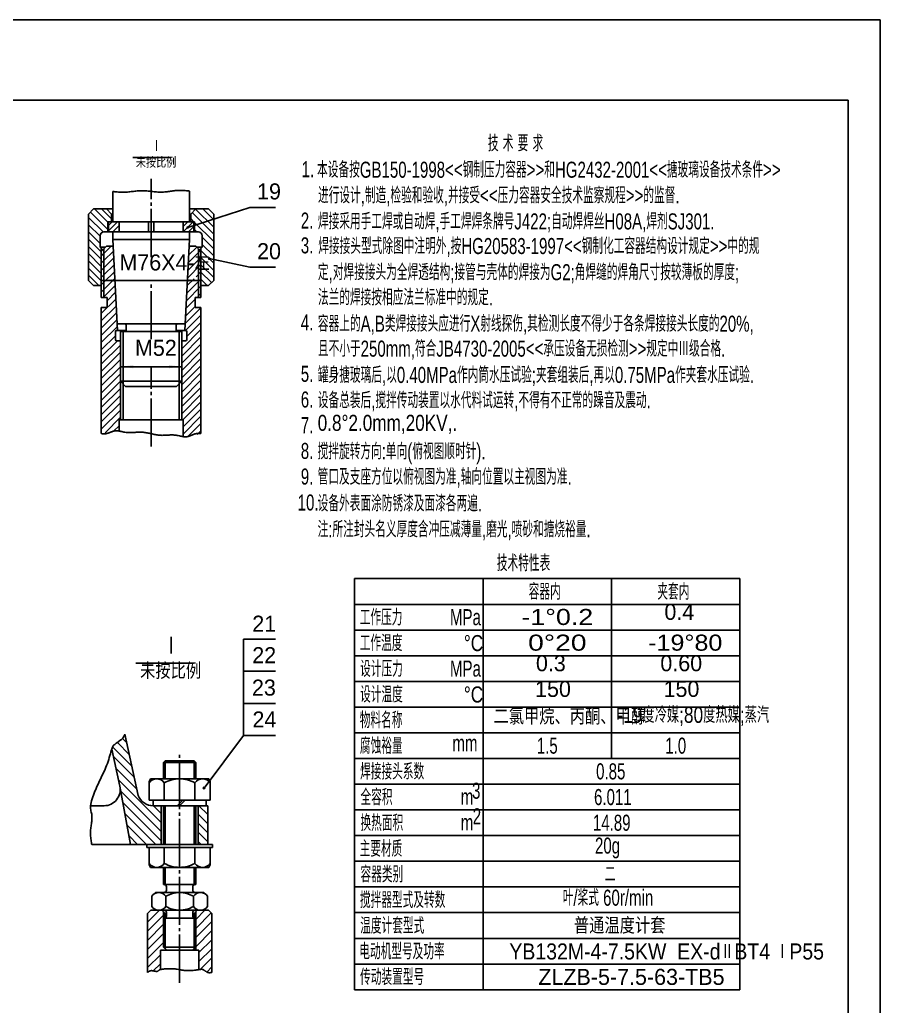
# Model space of a CAD drawing. Extents: x -33 to 561, y -220 to 621.
# Drawn here: x 293.3 to 561.2, y 313.7 to 620.8 of the extents above; entities that cross this region are included whole.
import ezdxf

# ---------------------------------------------------------------- set-up
doc = ezdxf.new("R2010")
doc.units = 0
doc.linetypes.add('DASHDOT', pattern=[18, 15, -1, 1, -1])
doc.layers.get('0').update_dxf_attribs({"linetype": 'CONTINUOUS'})
for name, color, linetype in [('1', 7, 'CONTINUOUS'), ('2', 94, 'DASHDOT'), ('70', 8, 'CONTINUOUS')]:
    doc.layers.add(name, color=color, linetype=linetype)
doc.styles.get("Standard").update_dxf_attribs({"font": 'isocp.shx', "width": 0.707, "bigfont": 'hztxt.shx'})
doc.styles.add('STYLE1', font='cadt_en.shx', dxfattribs={"width": 0.799282, "bigfont": 'cadt_hz.shx'})
doc.styles.add('STYLE36', font='cadt_en.shx', dxfattribs={"width": 1.248089, "bigfont": 'cadt_hz.shx'})
doc.styles.add('STYLE37', font='cadt_en.shx', dxfattribs={"width": 1.168867, "bigfont": 'cadt_hz.shx'})
doc.styles.add('STYLE38', font='cadt_en.shx', dxfattribs={"width": 1.315585, "bigfont": 'cadt_hz.shx'})
doc.dimstyles.get("Standard").update_dxf_attribs({"dimtxt": 3.5, "dimasz": 4, "dimexe": 2, "dimexo": 0, "dimgap": 1, "dimtad": 1, "dimtoh": 1, "dimdec": 4, "dimzin": 0, "dimtxsty": 'STANDARD', "dimcen": 0, "dimazin": 3, "dimtfac": 1, "dimtdec": 4, "dimtmove": 0, "dimatfit": 3, "dimtolj": 1, "dimtzin": 0})

# ---------------------------------------------------------------- blocks, each defined once
blk = doc.blocks.new('*U170')
for p, q in [((314.74, 559.25), (319.25, 554.74)), ((315.33, 560.92), (320.71, 555.54)), ((316.57, 561.93), (320.71, 557.79)), ((318.81, 561.93), (321.9, 558.84, 1)), ((314.74, 557), (318.32, 553.42)), ((314.74, 554.75), (318.32, 551.18)), ((314.74, 552.5), (318.72, 548.53)), ((314.74, 550.26), (318.72, 546.28)), ((314.74, 548.01), (318.72, 544.03)), ((314.74, 545.76), (318.72, 541.78)), ((314.74, 543.51), (318.72, 539.53)), ((314.74, 541.26), (317.93, 538.08))]:
    blk.add_line(p, q)
blk = doc.blocks.new('*U171')
for p, q in [((353.7, 554.02), (346.97, 560.76)), ((348.09, 561.88), (353.7, 556.27)), ((350.3, 561.93), (353.7, 558.52, 1)), ((347.52, 557.95), (346.55, 558.93)), ((353.7, 551.78), (347.74, 557.74)), ((347.74, 555.49), (348.46, 554.77)), ((350.12, 553.1), (353.7, 549.53)), ((350.12, 550.86), (353.7, 547.28)), ((349.73, 549), (353.7, 545.03)), ((349.73, 546.76), (353.7, 542.78)), ((349.73, 544.51), (353.7, 540.53)), ((349.73, 542.26), (353.01, 538.98)), ((349.73, 540.01), (351.66, 538.08))]:
    blk.add_line(p, q)
blk = doc.blocks.new('*U172')
for p, q in [((320.91, 556.79), (322.07, 557.95, 1)), ((320.91, 555.11), (323.75, 557.95)), ((322.26, 554.77), (324.28, 556.8)), ((323.95, 554.77), (324.28, 555.11))]:
    blk.add_line(p, q)
blk = doc.blocks.new('*U173')
for p, q in [((344.16, 556.44), (345.68, 557.95, 1)), ((344.18, 554.77), (347.36, 557.95)), ((345.87, 554.77), (347.54, 556.44))]:
    blk.add_line(p, q)
blk = doc.blocks.new('*U174')
for p, q in [((318.72, 547.3), (319.51, 548.09, 1)), ((318.72, 545.05), (319.51, 545.84)), ((318.72, 542.8), (319.51, 543.6)), ((318.72, 540.55), (319.51, 541.35)), ((318.72, 540.55), (318.72, 540.55)), ((318.72, 538.3), (319.51, 539.1)), ((318.72, 536.05), (319.51, 536.85)), ((319.29, 534.37), (319.51, 534.6))]:
    blk.add_line(p, q)
blk = doc.blocks.new('*U175')
for p, q in [((319.51, 548.09), (321.7, 550.27, 1)), ((319.51, 545.84), (322.48, 548.81)), ((319.51, 543.6), (322.58, 546.66)), ((319.51, 541.35), (322.69, 544.52)), ((319.51, 539.1), (322.8, 542.38)), ((319.51, 536.85), (322.9, 540.24)), ((319.51, 534.6), (323.01, 538.1)), ((320.51, 533.35), (323.12, 535.96)), ((318.72, 529.31), (323.23, 533.81)), ((318.72, 527.06), (323.33, 531.67)), ((318.72, 524.81), (323.44, 529.53)), ((318.72, 522.56), (323.55, 527.39)), ((318.72, 520.31), (323.65, 525.25)), ((318.72, 518.07), (323.09, 522.44)), ((318.72, 515.82), (323.76, 520.86)), ((318.72, 513.57), (324.68, 519.53)), ((318.72, 511.32), (324.68, 517.28)), ((318.72, 509.07), (324.68, 515.03)), ((318.72, 506.82), (324.68, 512.78)), ((318.72, 504.57), (324.68, 510.54)), ((318.72, 502.32), (324.68, 508.29)), ((318.72, 500.08), (324.68, 506.04)), ((318.72, 497.83), (324.68, 503.79)), ((318.72, 495.58), (324.68, 501.54)), ((318.72, 493.33), (324.68, 499.29)), ((319.89, 492.25), (324.68, 497.04)), ((322.56, 492.67), (324.28, 494.4))]:
    blk.add_line(p, q)
blk = doc.blocks.new('*U176')
for p, q in [((345.9, 547.5), (348.41, 550)), ((346.02, 549.87), (346.43, 550.27, 1)), ((345.67, 542.76), (349.73, 546.82)), ((345.79, 545.13), (349.53, 548.88)), ((345.55, 540.4), (349.73, 544.57)), ((348.21, 540.81), (349.73, 542.33)), ((345.19, 533.3), (349.73, 537.83)), ((345.31, 535.66), (349.73, 540.08)), ((345.43, 538.03), (347.6, 540.2)), ((348.52, 534.37), (349.73, 535.58)), ((344.96, 528.56), (347.94, 531.54)), ((345.08, 530.93), (347.94, 533.79)), ((344.84, 526.2), (349.73, 531.08)), ((344.93, 524.04), (349.73, 528.83)), ((345.35, 522.21), (349.73, 526.58)), ((343.76, 518.37), (349.73, 524.34)), ((343.76, 516.12), (349.73, 522.09)), ((343.76, 520.62), (344, 520.86)), ((343.76, 513.88), (349.73, 519.84)), ((343.76, 511.63), (349.73, 517.59)), ((343.76, 509.38), (349.73, 515.34)), ((343.76, 507.13), (349.73, 513.09)), ((343.76, 504.88), (349.73, 510.84)), ((343.76, 502.63), (349.73, 508.59)), ((343.76, 500.38), (349.73, 506.35)), ((343.76, 498.13), (349.73, 504.1)), ((344.09, 496.21), (349.73, 501.85)), ((344.16, 494.03), (349.73, 499.6)), ((344.16, 491.79), (349.73, 497.35)), ((345.78, 491.16), (349.73, 495.1)), ((348.55, 491.68), (349.73, 492.85))]:
    blk.add_line(p, q)
blk = doc.blocks.new('*U177')
for p, q in [((322.3, 567.34), (322.57, 567.31, 1)), ((322.57, 567.31), (322.89, 567.28)), ((322.89, 567.28), (323.25, 567.24)), ((323.25, 567.24), (323.64, 567.2)), ((323.64, 567.2), (324.05, 567.17)), ((324.05, 567.17), (324.48, 567.14)), ((324.48, 567.14), (324.91, 567.12)), ((324.91, 567.12), (325.33, 567.11)), ((325.33, 567.11), (325.74, 567.11)), ((325.74, 567.11), (326.14, 567.12)), ((326.14, 567.12), (326.52, 567.15)), ((326.52, 567.15), (326.9, 567.18)), ((326.9, 567.18), (327.27, 567.21)), ((327.27, 567.21), (327.63, 567.26)), ((327.63, 567.26), (328, 567.3)), ((328, 567.3), (328.36, 567.35)), ((328.36, 567.35), (328.74, 567.39)), ((328.74, 567.39), (329.11, 567.44)), ((329.11, 567.44), (329.49, 567.48)), ((329.49, 567.48), (329.87, 567.52)), ((329.87, 567.52), (330.25, 567.55)), ((330.25, 567.55), (330.63, 567.57)), ((330.63, 567.57), (331.01, 567.58)), ((331.01, 567.58), (331.4, 567.59)), ((331.4, 567.59), (331.78, 567.58)), ((331.78, 567.58), (332.16, 567.57)), ((332.16, 567.57), (332.55, 567.54)), ((332.55, 567.54), (332.93, 567.51)), ((332.93, 567.51), (333.31, 567.48)), ((333.31, 567.48), (333.68, 567.44)), ((333.68, 567.44), (334.06, 567.4)), ((334.06, 567.4), (334.43, 567.35)), ((334.43, 567.35), (334.8, 567.31)), ((334.8, 567.31), (335.17, 567.27)), ((335.17, 567.27), (335.54, 567.24)), ((335.54, 567.24), (335.9, 567.2)), ((335.9, 567.2), (336.27, 567.18)), ((336.27, 567.18), (336.63, 567.16)), ((336.63, 567.16), (337, 567.15)), ((337, 567.15), (337.36, 567.15)), ((337.36, 567.15), (337.73, 567.16)), ((337.73, 567.16), (338.1, 567.18)), ((338.1, 567.18), (338.47, 567.2)), ((338.47, 567.2), (338.84, 567.24)), ((338.84, 567.24), (339.2, 567.28)), ((339.2, 567.28), (339.57, 567.32)), ((339.57, 567.32), (339.93, 567.37)), ((339.93, 567.37), (340.29, 567.42)), ((340.29, 567.42), (340.64, 567.47)), ((340.64, 567.47), (341, 567.52)), ((341, 567.52), (341.35, 567.56)), ((341.35, 567.56), (341.71, 567.61)), ((341.71, 567.61), (342.07, 567.64)), ((342.07, 567.64), (342.44, 567.67)), ((342.44, 567.67), (342.82, 567.69)), ((342.82, 567.69), (343.22, 567.69)), ((343.22, 567.69), (343.62, 567.69)), ((343.62, 567.69), (344.04, 567.67)), ((344.04, 567.67), (344.45, 567.65)), ((344.45, 567.65), (344.85, 567.62)), ((344.85, 567.62), (345.23, 567.58)), ((345.23, 567.58), (345.58, 567.55)), ((345.58, 567.55), (345.89, 567.52)), ((345.89, 567.52), (346.15, 567.49))]:
    blk.add_line(p, q)
blk = doc.blocks.new('*U178')
for p, q in [((318.72, 491.97), (318.85, 491.96, 1)), ((318.85, 491.96), (319, 491.94)), ((319, 491.94), (319.17, 491.93)), ((319.17, 491.93), (319.36, 491.91)), ((319.36, 491.91), (319.55, 491.91)), ((319.55, 491.91), (319.75, 491.91)), ((319.75, 491.91), (319.95, 491.91)), ((319.95, 491.91), (320.14, 491.93)), ((320.14, 491.93), (320.33, 491.96)), ((320.33, 491.96), (320.51, 492)), ((320.51, 492), (320.68, 492.05)), ((320.68, 492.05), (320.85, 492.1)), ((320.85, 492.1), (321.01, 492.16)), ((321.01, 492.16), (321.17, 492.23)), ((321.17, 492.23), (321.34, 492.29)), ((321.34, 492.29), (321.5, 492.36)), ((321.5, 492.36), (321.67, 492.43)), ((321.67, 492.43), (321.84, 492.49)), ((321.84, 492.49), (322.02, 492.56)), ((322.02, 492.56), (322.19, 492.61)), ((322.19, 492.61), (322.36, 492.67)), ((322.36, 492.67), (322.53, 492.72)), ((322.53, 492.72), (322.7, 492.76)), ((322.7, 492.76), (322.86, 492.79)), ((322.86, 492.79), (323.02, 492.82)), ((323.02, 492.82), (323.17, 492.84)), ((323.17, 492.84), (323.33, 492.85)), ((323.33, 492.85), (323.49, 492.85)), ((323.49, 492.85), (323.66, 492.84)), ((323.66, 492.84), (323.85, 492.82)), ((323.85, 492.82), (324.05, 492.79)), ((324.05, 492.79), (324.28, 492.75)), ((324.28, 492.75), (324.54, 492.7)), ((324.54, 492.7), (324.82, 492.65)), ((324.82, 492.65), (325.12, 492.58)), ((325.12, 492.58), (325.43, 492.52)), ((325.43, 492.52), (325.76, 492.46)), ((325.76, 492.46), (326.09, 492.4)), ((326.09, 492.4), (326.42, 492.35)), ((326.42, 492.35), (326.75, 492.31)), ((326.75, 492.31), (327.07, 492.28)), ((327.07, 492.28), (327.39, 492.27)), ((327.39, 492.27), (327.71, 492.27)), ((327.71, 492.27), (328.02, 492.27)), ((328.02, 492.27), (328.33, 492.28)), ((328.33, 492.28), (328.64, 492.3)), ((328.64, 492.3), (328.95, 492.32)), ((328.95, 492.32), (329.25, 492.34)), ((329.25, 492.34), (329.56, 492.36)), ((329.56, 492.36), (329.88, 492.38)), ((329.88, 492.38), (330.19, 492.39)), ((330.19, 492.39), (330.5, 492.4)), ((330.5, 492.4), (330.82, 492.41)), ((330.82, 492.41), (331.13, 492.4)), ((331.13, 492.4), (331.45, 492.39)), ((331.45, 492.39), (331.76, 492.37)), ((331.76, 492.37), (332.07, 492.34)), ((332.07, 492.34), (332.38, 492.3)), ((332.38, 492.3), (332.69, 492.25)), ((332.69, 492.25), (333, 492.2)), ((333, 492.2), (333.3, 492.13)), ((333.3, 492.13), (333.61, 492.07)), ((333.61, 492.07), (333.92, 492)), ((333.92, 492), (334.22, 491.93)), ((334.22, 491.93), (334.53, 491.86)), ((334.53, 491.86), (334.84, 491.79)), ((334.84, 491.79), (335.14, 491.72)), ((335.14, 491.72), (335.45, 491.66)), ((335.45, 491.66), (335.76, 491.6)), ((335.76, 491.6), (336.07, 491.54)), ((336.07, 491.54), (336.37, 491.5)), ((336.37, 491.5), (336.69, 491.47)), ((339.19, 491.48), (339.5, 491.5)), ((339.5, 491.5), (339.81, 491.52)), ((339.81, 491.52), (340.12, 491.53)), ((340.12, 491.53), (340.43, 491.54)), ((340.43, 491.54), (340.74, 491.54)), ((340.74, 491.54), (341.05, 491.54)), ((341.05, 491.54), (341.37, 491.52)), ((341.37, 491.52), (341.7, 491.49)), ((341.7, 491.49), (342.03, 491.45)), ((346.78, 491.43), (346.94, 491.5)), ((346.94, 491.5), (347.11, 491.57)), ((347.11, 491.57), (347.27, 491.64)), ((347.27, 491.64), (347.43, 491.71)), ((347.43, 491.71), (347.6, 491.78)), ((347.6, 491.78), (347.76, 491.84)), ((347.76, 491.84), (347.93, 491.89)), ((347.93, 491.89), (348.11, 491.94)), ((348.11, 491.94), (348.3, 491.97)), ((348.3, 491.97), (348.49, 491.99)), ((348.49, 491.99), (348.69, 492.01)), ((348.69, 492.01), (348.89, 492.01)), ((348.89, 492.01), (349.09, 492.01)), ((349.09, 492.01), (349.27, 492)), ((349.27, 492), (349.44, 491.99)), ((349.44, 491.99), (349.6, 491.98)), ((349.6, 491.98), (349.73, 491.97)), ((336.69, 491.47), (337, 491.44)), ((337, 491.44), (337.31, 491.43)), ((337.31, 491.43), (337.63, 491.42)), ((337.63, 491.42), (337.94, 491.43)), ((337.94, 491.43), (338.25, 491.43)), ((338.25, 491.43), (338.57, 491.45)), ((338.57, 491.45), (338.88, 491.46)), ((338.88, 491.46), (339.19, 491.48)), ((342.03, 491.45), (342.36, 491.4)), ((342.36, 491.4), (342.69, 491.33)), ((342.69, 491.33), (343.01, 491.27)), ((343.01, 491.27), (343.33, 491.2)), ((343.33, 491.2), (343.62, 491.14)), ((343.62, 491.14), (343.9, 491.08)), ((343.9, 491.08), (344.16, 491.03)), ((344.16, 491.03), (344.39, 490.99)), ((344.39, 490.99), (344.6, 490.97)), ((344.6, 490.97), (344.79, 490.95)), ((344.79, 490.95), (344.96, 490.95)), ((344.96, 490.95), (345.12, 490.96)), ((345.12, 490.96), (345.28, 490.97)), ((345.28, 490.97), (345.44, 491)), ((345.44, 491), (345.59, 491.03)), ((345.59, 491.03), (345.75, 491.07)), ((345.75, 491.07), (345.92, 491.12)), ((345.92, 491.12), (346.09, 491.17)), ((346.09, 491.17), (346.26, 491.23)), ((346.26, 491.23), (346.43, 491.29)), ((346.43, 491.29), (346.6, 491.36)), ((346.6, 491.36), (346.78, 491.43))]:
    blk.add_line(p, q)
blk = doc.blocks.new('*D179')
for p, q in [((324.68, 513.39), (324.68, 515.8)), ((343.76, 513.39), (343.76, 515.8)), ((324.68, 512.8), (343.76, 512.8))]:
    blk.add_line(p, q)
for points in [[(324.68, 512.8), (328.68, 513.3), (328.68, 512.3)], [(343.76, 512.8), (339.76, 512.3), (339.76, 513.3)]]:
    blk.add_solid(points)
at = {"style": 'STYLE1'}
blk.add_text('M52', height=5, dxfattribs=at).set_placement((329.2, 516.18))
blk = doc.blocks.new('*D180')
for p, q in [((318.72, 539.59), (318.72, 542.17)), ((349.73, 539.59), (349.73, 542.17)), ((318.72, 539.67), (349.73, 539.67))]:
    blk.add_line(p, q)
for points in [[(318.72, 539.67), (322.72, 540.17), (322.72, 539.17)], [(349.73, 539.67), (345.73, 539.17), (345.73, 540.17)]]:
    blk.add_solid(points)
at = {"style": 'STYLE1'}
blk.add_text('M76X4-左', height=5, dxfattribs=at).set_placement((324.35, 542.76))
blk = doc.blocks.new('*U184')
at = {"style": 'STYLE1'}
for s, p in [('0.4', (494.03, 433.97)), ('0.3', (454.03, 417.97)), ('0.60', (492.76, 417.97)), ('150', (453.76, 409.97)), ('150', (493.76, 409.97)), ('二氯甲烷、丙酮、甲醇', (440.82, 401.35))]:
    blk.add_text(s, height=5, dxfattribs=at).set_placement(p)
at = {"style": 'STYLE1', "width": 0.803261}
blk.add_text('-19度冷媒;80度热媒;蒸汽', height=5, dxfattribs=at).set_placement((479.41, 401.9))
at = {"char_height": 5, "attachment_point": 7}
for s, insert, style in [('-1%%d0.2', (449.5, 432.3), 'STYLE36'), ('0%%d20', (451.59, 424.3), 'STYLE38'), ('-19%%d80', (488.96, 424.3), 'STYLE37')]:
    blk.add_mtext(s, dxfattribs=dict(at, insert=insert, style=style))
blk = doc.blocks.new('*U188')
at = {"layer": '1'}
for p, q in [((337.35, 370.84), (326.99, 381.21)), ((337.35, 368.02), (324.76, 380.6)), ((337.35, 365.19), (325.41, 377.13)), ((337.35, 373.67), (334.95, 376.07)), ((351.85, 373.32), (349.09, 376.07)), ((335.64, 364.07), (326.06, 373.65)), ((351.85, 370.49), (348.85, 373.49)), ((332.81, 364.07), (326.71, 370.17)), ((351.85, 367.66), (348.85, 370.66)), ((329.98, 364.07), (327.36, 366.69, 1)), ((351.85, 364.83), (348.85, 367.83)), ((349.78, 364.07), (348.85, 365))]:
    blk.add_line(p, q, dxfattribs=at)
blk = doc.blocks.new('*U189')
at = {"layer": '1'}
for p, q in [((336.82, 343.55), (333.1, 339.83)), ((338.6, 342.5), (333.1, 337)), ((333.1, 334.17), (338.1, 339.17)), ((333.1, 331.34), (338.1, 336.34)), ((333.1, 328.52), (338.1, 333.52)), ((333.1, 325.69), (337.1, 329.69)), ((338.48, 331.07), (338.79, 331.38)), ((334.91, 324.67), (337.1, 326.86, 1))]:
    blk.add_line(p, q, dxfattribs=at)
blk = doc.blocks.new('*U190')
at = {"layer": '1'}
for p, q in [((350.98, 343.57), (348.1, 340.69)), ((352.96, 342.71), (348.1, 337.86)), ((353.1, 340.03), (348.1, 335.03)), ((353.1, 337.2), (348.1, 332.2)), ((349.1, 330.37), (353.1, 334.37)), ((349.1, 327.55), (353.1, 331.55)), ((349.5, 325.12), (353.1, 328.72)), ((353.1, 325.89), (351.53, 324.32, 1))]:
    blk.add_line(p, q, dxfattribs=at)
blk = doc.blocks.new('*U191')
at = {"layer": '1'}
for p, q in [((326.65, 395.69), (325.3, 397.04)), ((328.22, 388.46), (322.43, 394.25)), ((327.43, 392.07), (323.76, 395.75)), ((329, 384.85), (322.47, 391.38)), ((329.79, 381.24), (323.25, 387.77)), ((326.99, 381.21), (324.04, 384.16, 1))]:
    blk.add_line(p, q, dxfattribs=at)
blk = doc.blocks.new('*U192')
for p, q in [((333.18, 324.25), (333.1, 324.2)), ((333.28, 324.32), (333.18, 324.25)), ((333.39, 324.39), (333.28, 324.32)), ((333.51, 324.47), (333.39, 324.39)), ((333.63, 324.54), (333.51, 324.47)), ((333.77, 324.6), (333.63, 324.54)), ((333.9, 324.66), (333.77, 324.6)), ((334.04, 324.7), (333.9, 324.66)), ((334.17, 324.73), (334.04, 324.7)), ((334.3, 324.74), (334.17, 324.73)), ((334.43, 324.74), (334.3, 324.74)), ((334.56, 324.73), (334.43, 324.74)), ((334.69, 324.71), (334.56, 324.73)), ((334.82, 324.68), (334.69, 324.71)), ((334.96, 324.66), (334.82, 324.68)), ((335.1, 324.62), (334.96, 324.66)), ((335.25, 324.59), (335.1, 324.62)), ((335.39, 324.56), (335.25, 324.59)), ((335.54, 324.54), (335.39, 324.56)), ((335.68, 324.52), (335.54, 324.54)), ((335.82, 324.51), (335.68, 324.52)), ((335.95, 324.51), (335.82, 324.51)), ((336.06, 324.52), (335.95, 324.51)), ((336.16, 324.54), (336.06, 324.52)), ((336.25, 324.58), (336.16, 324.54)), ((336.32, 324.63), (336.25, 324.58)), ((336.39, 324.69), (336.32, 324.63)), ((336.48, 324.76), (336.39, 324.69)), ((336.58, 324.83), (336.48, 324.76)), ((336.71, 324.91), (336.58, 324.83)), ((336.88, 324.98), (336.71, 324.91)), ((337.1, 325.05), (336.88, 324.98)), ((337.37, 325.12), (337.1, 325.05)), ((337.69, 325.18), (337.37, 325.12)), ((338.04, 325.23), (337.69, 325.18)), ((338.43, 325.27), (338.04, 325.23)), ((338.84, 325.31), (338.43, 325.27)), ((339.26, 325.33), (338.84, 325.31)), ((339.68, 325.35), (339.26, 325.33)), ((340.1, 325.35), (339.68, 325.35)), ((340.51, 325.34), (340.1, 325.35)), ((340.9, 325.32), (340.51, 325.34)), ((341.28, 325.29), (340.9, 325.32)), ((341.66, 325.26), (341.28, 325.29)), ((342.02, 325.21), (341.66, 325.26)), ((342.38, 325.16), (342.02, 325.21)), ((342.74, 325.11), (342.38, 325.16)), ((343.1, 325.05), (342.74, 325.11)), ((343.46, 325), (343.1, 325.05)), ((343.82, 324.94), (343.46, 325)), ((344.18, 324.89), (343.82, 324.94)), ((344.55, 324.84), (344.18, 324.89)), ((344.92, 324.8), (344.55, 324.84)), ((345.3, 324.77), (344.92, 324.8)), ((345.7, 324.76), (345.3, 324.77)), ((346.1, 324.75), (345.7, 324.76)), ((346.51, 324.76), (346.1, 324.75)), ((346.93, 324.79), (346.51, 324.76)), ((347.35, 324.82), (346.93, 324.79)), ((347.75, 324.86), (347.35, 324.82)), ((348.14, 324.91), (347.75, 324.86)), ((348.5, 324.96), (348.14, 324.91)), ((348.82, 325.01), (348.5, 324.96)), ((349.1, 325.05), (348.82, 325.01)), ((349.33, 325.09), (349.1, 325.05)), ((349.52, 325.12), (349.33, 325.09)), ((349.67, 325.15), (349.52, 325.12)), ((349.79, 325.16), (349.67, 325.15)), ((349.9, 325.17), (349.79, 325.16)), ((349.99, 325.17), (349.9, 325.17)), ((350.07, 325.16), (349.99, 325.17)), ((350.16, 325.13), (350.07, 325.16)), ((350.26, 325.1), (350.16, 325.13)), ((350.37, 325.05), (350.26, 325.1)), ((350.49, 324.99), (350.37, 325.05)), ((350.61, 324.93), (350.49, 324.99)), ((350.73, 324.86), (350.61, 324.93)), ((350.86, 324.78), (350.73, 324.86)), ((350.98, 324.7), (350.86, 324.78)), ((351.1, 324.62), (350.98, 324.7)), ((351.22, 324.54), (351.1, 324.62)), ((351.33, 324.46), (351.22, 324.54)), ((351.44, 324.38), (351.33, 324.46)), ((351.55, 324.31), (351.44, 324.38)), ((351.66, 324.25), (351.55, 324.31)), ((351.78, 324.19), (351.66, 324.25)), ((351.91, 324.15), (351.78, 324.19)), ((352.04, 324.12), (351.91, 324.15)), ((352.18, 324.1), (352.04, 324.12)), ((352.32, 324.09), (352.18, 324.1)), ((352.47, 324.1), (352.32, 324.09)), ((352.62, 324.11), (352.47, 324.1)), ((352.76, 324.13), (352.62, 324.11)), ((352.89, 324.15), (352.76, 324.13)), ((353, 324.18), (352.89, 324.15)), ((353.1, 324.2), (353, 324.18, 1))]:
    blk.add_line(p, q)
blk = doc.blocks.new('*U193')
for p, q in [((324.52, 396.37), (324.35, 396.26)), ((324.68, 396.48), (324.52, 396.37)), ((324.83, 396.59), (324.68, 396.48)), ((324.98, 396.71), (324.83, 396.59)), ((325.13, 396.85), (324.98, 396.71)), ((325.27, 397), (325.13, 396.85)), ((325.4, 397.16), (325.27, 397)), ((325.53, 397.34), (325.4, 397.16)), ((325.64, 397.53), (325.53, 397.34)), ((325.75, 397.71), (325.64, 397.53)), ((325.85, 397.9), (325.75, 397.71)), ((325.94, 398.07), (325.85, 397.9)), ((326.01, 398.22), (325.94, 398.07)), ((326.07, 398.35), (326.01, 398.22, 1)), ((321.83, 393.31), (321.69, 392.83)), ((321.96, 393.73), (321.83, 393.31)), ((322.07, 394.06), (321.96, 393.73)), ((322.17, 394.33), (322.07, 394.06)), ((322.27, 394.53), (322.17, 394.33)), ((322.36, 394.69), (322.27, 394.53)), ((322.45, 394.81), (322.36, 394.69)), ((322.55, 394.91), (322.45, 394.81)), ((322.65, 394.99), (322.55, 394.91)), ((322.76, 395.08), (322.65, 394.99)), ((322.89, 395.18), (322.76, 395.08)), ((323.03, 395.29), (322.89, 395.18)), ((323.18, 395.41), (323.03, 395.29)), ((323.34, 395.54), (323.18, 395.41)), ((323.5, 395.67), (323.34, 395.54)), ((323.67, 395.79), (323.5, 395.67)), ((323.84, 395.92), (323.67, 395.79)), ((324.02, 396.04), (323.84, 395.92)), ((324.19, 396.15), (324.02, 396.04)), ((324.35, 396.26), (324.19, 396.15)), ((321.01, 390.46), (320.81, 389.83)), ((321.2, 391.09), (321.01, 390.46)), ((321.38, 391.7), (321.2, 391.09)), ((321.54, 392.29), (321.38, 391.7)), ((321.69, 392.83), (321.54, 392.29)), ((319.91, 387.5), (319.67, 386.96)), ((320.15, 388.05), (319.91, 387.5)), ((320.38, 388.62), (320.15, 388.05)), ((320.6, 389.21), (320.38, 388.62)), ((320.81, 389.83), (320.6, 389.21)), ((318.43, 384.39), (318.18, 383.88)), ((318.67, 384.91), (318.43, 384.39)), ((318.92, 385.42), (318.67, 384.91)), ((319.17, 385.93), (318.92, 385.42)), ((319.42, 386.44), (319.17, 385.93)), ((319.67, 386.96), (319.42, 386.44)), ((316.99, 381.18), (316.75, 380.6)), ((317.22, 381.74), (316.99, 381.18)), ((317.46, 382.29), (317.22, 381.74)), ((317.7, 382.82), (317.46, 382.29)), ((317.94, 383.35), (317.7, 382.82)), ((318.18, 383.88), (317.94, 383.35)), ((315.88, 378.23), (315.7, 377.66)), ((316.07, 378.82), (315.88, 378.23)), ((316.29, 379.42), (316.07, 378.82)), ((316.52, 380.01), (316.29, 379.42)), ((316.75, 380.6), (316.52, 380.01)), ((315.39, 376.09), (315.37, 375.63)), ((315.37, 375.63), (315.39, 375.22)), ((315.45, 376.58), (315.39, 376.09)), ((315.39, 375.22), (315.43, 374.83)), ((315.43, 374.83), (315.5, 374.47)), ((315.56, 377.1), (315.45, 376.58)), ((315.7, 377.66), (315.56, 377.1)), ((315.5, 374.47), (315.57, 374.12)), ((315.57, 374.12), (315.65, 373.78)), ((315.65, 373.78), (315.72, 373.44)), ((315.72, 373.44), (315.77, 373.09)), ((315.79, 371.99), (315.76, 371.61)), ((315.77, 373.09), (315.8, 372.73)), ((315.81, 372.36), (315.79, 371.99)), ((315.8, 372.73), (315.81, 372.36)), ((315.41, 368.97), (315.38, 368.61)), ((315.46, 369.34), (315.41, 368.97)), ((315.51, 369.71), (315.46, 369.34)), ((315.56, 370.08), (315.51, 369.71)), ((315.62, 370.46), (315.56, 370.08)), ((315.67, 370.84), (315.62, 370.46)), ((315.72, 371.22), (315.67, 370.84)), ((315.76, 371.61), (315.72, 371.22)), ((315.34, 367.86), (315.33, 367.47)), ((315.33, 367.47), (315.35, 367.07)), ((315.35, 368.24), (315.34, 367.86)), ((315.38, 368.61), (315.35, 368.24)), ((315.35, 367.07), (315.37, 366.65)), ((315.37, 366.65), (315.41, 366.23)), ((315.41, 366.23), (315.46, 365.8)), ((315.46, 365.8), (315.52, 365.4)), ((315.52, 365.4), (315.57, 365.01)), ((315.57, 365.01), (315.63, 364.65)), ((315.63, 364.65), (315.68, 364.34)), ((315.68, 364.34), (315.73, 364.07))]:
    blk.add_line(p, q)

msp = doc.modelspace()

# ---------------------------------------------------------------- linework, layer by layer
for p, q in [((-32.77011, 620.83141), (561.22989, 620.83141)), ((561.22989, 620.83141), (561.22989, -220.16859)), ((551.22989, 595.83141), (551.22989, -210.16859)), ((364.97619, 562.36468), (345.63637, 556.12655)), ((372.92654, 562.36468), (364.97619, 562.36468)), ((320.90609, 554.77222), (320.90609, 557.95236)), ((322.2974, 552.38712), (322.2974, 554.77222)), ((346.14845, 552.38712), (346.14845, 554.77222)), ((347.3264, 554.77222), (347.53976, 554.98557)), ((350.12362, 550.00201), (350.12362, 553.57967, 6.28319)), ((318.32223, 550.00201), (319.17961, 549.14462)), ((322.2974, 552.38712), (346.14845, 552.38712)), ((346.04292, 550.27483), (348.13603, 550.27483)), ((349.7261, 548.68476), (348.13603, 550.27483)), ((350.12362, 550.00201), (348.40885, 550.00201)), ((350.12362, 550.00201), (349.26624, 549.14462, 6.28319)), ((319.51478, 549.47979), (319.51478, 534.37413)), ((348.93107, 549.47979), (348.93107, 534.37413)), ((364.97619, 543.73804), (352.32221, 546.44361)), ((372.92654, 543.73804), (364.97619, 543.73804)), ((347.93728, 534.37413), (349.7261, 534.37413)), ((348.85312, 534.37413), (348.93107, 534.45208)), ((325.47754, 496.21245), (325.47754, 523.76586)), ((342.96831, 496.21245), (342.96831, 523.76586)), ((517.55124, 446.80119), (397.55124, 446.80119, 1)), ((397.55124, 446.80119), (397.55124, 318.80119, 1)), ((437.55124, 446.80119), (437.55124, 318.80119)), ((477.55124, 446.80119), (477.55124, 390.80119)), ((517.55124, 446.80119), (517.55124, 318.80119)), ((517.55124, 438.80119), (397.55124, 438.80119)), ((517.55124, 430.80119), (397.55124, 430.80119)), ((362.94003, 397.97546), (362.94003, 427.97546)), ((397.55124, 422.80119), (517.55124, 422.80119, 1)), ((397.55124, 414.80119), (517.55124, 414.80119, 1)), ((397.55124, 406.80119), (517.55124, 406.80119)), ((350.72746, 381.59975), (362.94003, 397.97546)), ((517.55124, 398.80119), (397.55124, 398.80119, 1)), ((397.55124, 398.80119), (517.55124, 398.80119)), ((517.55124, 390.80119), (397.55124, 390.80119, 1)), ((338.59969, 390.07175), (338.59969, 384.48742)), ((347.59969, 390.07175), (347.59969, 384.48742)), ((517.55124, 382.80119), (397.55124, 382.80119)), ((338.59969, 376.07075), (338.59969, 364.07075)), ((347.59969, 376.07075), (347.59969, 364.07075, 6.28319)), ((397.55124, 374.80119), (517.55124, 374.80119, 1)), ((397.55124, 366.80119), (517.55124, 366.80119, 1)), ((338.59969, 356.90408), (338.59969, 351.57075)), ((347.59969, 356.90408), (347.59969, 351.57075)), ((517.55124, 358.80119), (397.55124, 358.80119)), ((517.55124, 350.80119), (397.55124, 350.80119)), ((338.09969, 341.0859), (338.09969, 343.07075)), ((338.59969, 341.07075), (338.59969, 331.57075)), ((347.59969, 341.07075), (347.59969, 331.57075)), ((348.09969, 341.0859), (348.09969, 343.07075)), ((517.55124, 342.80119), (397.55124, 342.80119)), ((348.09969, 332.07075), (348.09969, 331.07075)), ((517.55124, 334.80119), (397.55124, 334.80119)), ((397.55124, 326.80119), (517.55124, 326.80119, 1)), ((517.55124, 318.80119), (397.55124, 318.80119, 1))]:
    msp.add_line(p, q)
for centre, radius in [((345.63637, 556.12655), 0.19876), ((352.32221, 546.44361), 0.19876), ((350.70001, 381.62149), 0.25)]:
    msp.add_circle(centre, radius)
msp.add_arc((348.93107, 553.57967), 1.19255, 0, 90)
at = {"layer": '1'}
for p, q in [((-22.77011, 595.83141), (551.22989, 595.83141)), ((372.94003, 427.97546), (362.94003, 427.97546)), ((329.43656, 420.44106), (347.41114, 420.44106, 1)), ((372.94003, 417.97546), (362.94003, 417.97546)), ((372.94003, 407.97546), (362.94003, 407.97546)), ((330.20371, 379.31617), (326.07223, 398.35025)), ((372.94003, 397.97546), (362.94003, 397.97546)), ((324.47309, 382.1458), (321.95903, 393.72825, 6.28319)), ((338.59969, 390.07175), (338.09969, 389.57175, 6.28319)), ((338.09969, 389.57175), (348.09969, 389.57175)), ((338.09969, 389.57175), (338.09969, 384.48742)), ((347.59969, 390.07175), (338.59969, 390.07175)), ((347.59969, 390.07175), (348.09969, 389.57175)), ((348.09969, 389.57175), (348.09969, 384.48742)), ((334.01063, 384.48742), (333.57313, 383.54992)), ((334.01063, 384.48742), (343.09969, 384.48742, 6.28319)), ((352.18875, 384.48742), (343.09969, 384.48742)), ((352.18875, 384.48742), (352.62625, 383.54992, 6.28319)), ((324.47309, 382.1458), (327.84937, 364.07075)), ((333.57313, 377.82075), (333.57313, 383.54992)), ((338.33641, 377.82075), (338.33641, 383.23742)), ((347.86297, 377.82075), (347.86297, 383.23742)), ((352.62625, 377.82075), (352.62625, 383.54992)), ((319.58687, 376.08522), (315.38816, 376.08522)), ((333.57313, 377.82075), (343.09969, 377.82075)), ((334.82313, 377.82075), (334.82313, 376.07075)), ((334.82313, 376.07114), (334.82313, 376.07075)), ((351.84969, 376.07075), (334.88575, 376.07075, 6.28319)), ((337.34969, 364.07075), (337.34969, 376.07075)), ((338.09969, 376.07075), (338.09969, 364.07075)), ((344.04634, 377.82075), (342.29634, 376.07075)), ((343.09969, 376.07075), (344.84969, 377.82075, 1)), ((352.62625, 377.82075), (343.09969, 377.82075)), ((348.09969, 376.07075), (348.09969, 364.07075)), ((348.84969, 364.07075), (348.84969, 376.07075)), ((351.37625, 377.82075), (351.37625, 376.07075)), ((351.84969, 364.07075), (351.84969, 376.07075)), ((348.09969, 364.07075), (315.73058, 364.07075)), ((332.91291, 364.07075), (332.91291, 363.07075)), ((332.91291, 363.07075), (343.09969, 363.07075)), ((333.57313, 357.84158), (333.57313, 363.07075)), ((338.33641, 358.15408), (338.33641, 363.07075, 6.28319)), ((353.28646, 363.07075), (343.09969, 363.07075)), ((347.86297, 358.15408), (347.86297, 363.07075)), ((348.09969, 364.07075), (353.28646, 364.07075, 6.28319)), ((352.62625, 357.84158), (352.62625, 363.07075)), ((353.28646, 364.07075), (353.28646, 363.07075)), ((334.01063, 356.90408), (333.57313, 357.84158)), ((343.09969, 356.90408), (334.01063, 356.90408)), ((338.09969, 356.90408), (338.09969, 351.57075)), ((343.09969, 356.90408), (352.18875, 356.90408)), ((348.09969, 356.90408), (348.09969, 351.57075)), ((352.18875, 356.90408), (352.62625, 357.84158)), ((338.09969, 351.57075), (343.09969, 351.57075)), ((338.99969, 349.82075), (338.99969, 350.82075, 6.28319)), ((348.09969, 351.57075), (343.09969, 351.57075)), ((347.19969, 349.82075), (347.19969, 350.82075, 6.28319)), ((335.60857, 349.07075), (334.44969, 347.91187, 6.28319)), ((334.44969, 347.91187), (334.44969, 344.72963)), ((343.09969, 349.07075), (335.60857, 349.07075)), ((338.81774, 347.88398), (338.81774, 344.72963, 6.28319)), ((343.09969, 349.07075), (350.59081, 349.07075)), ((347.38164, 347.88398), (347.38164, 344.72963, 6.28319)), ((350.59081, 349.07075), (351.74969, 347.91187)), ((351.74969, 347.91187), (351.74969, 344.72963)), ((335.60857, 343.57075), (334.44969, 344.72963, 6.28319)), ((350.59081, 343.57075), (351.74969, 344.72963, 6.28319)), ((333.09969, 342.57075), (334.09969, 343.57075)), ((333.09969, 324.19567), (333.09969, 342.57075)), ((334.09969, 343.57075), (343.09969, 343.57075, 6.28319)), ((337.59969, 343.57075), (338.59969, 342.57075)), ((338.09969, 341.07075), (343.09969, 341.07075, 6.28319)), ((338.09969, 341.07075), (338.09969, 332.07075)), ((338.59969, 342.57075), (338.59969, 341.15743)), ((338.59969, 342.57075), (338.99969, 342.57075)), ((338.99969, 341.82075), (338.99969, 342.82075)), ((352.09969, 343.57075), (343.09969, 343.57075)), ((348.09969, 341.07075), (343.09969, 341.07075, 6.28319)), ((347.19969, 341.82075), (347.19969, 342.82075)), ((347.59969, 342.57075), (347.19969, 342.57075)), ((348.59969, 343.57075), (347.59969, 342.57075, 6.28319)), ((347.59969, 342.57075), (347.59969, 341.15743)), ((348.09969, 341.07075), (348.09969, 332.07075)), ((353.09969, 342.57075), (352.09969, 343.57075)), ((353.09969, 324.19567), (353.09969, 342.57075)), ((338.09969, 332.07075), (343.09969, 332.07075)), ((339.09969, 331.07075), (338.09969, 332.07075)), ((348.09969, 332.07075), (343.09969, 332.07075)), ((347.09969, 331.07075), (348.09969, 332.07075)), ((337.09969, 331.07075), (343.09969, 331.07075)), ((337.09969, 331.07075), (337.09969, 325.05191)), ((349.09969, 331.07075), (343.09969, 331.07075)), ((347.59969, 331.57075), (347.59969, 331.07075)), ((349.09969, 331.07075), (349.09969, 325.05191))]:
    msp.add_line(p, q, dxfattribs=at)
for centre, radius, start, end in [((335.95477, 381.59353), 2.89388, 34.6146661, 145.3853339), ((343.09969, 374.78689), 9.70053, 90, 119.4084861), ((343.09969, 374.78689), 9.70053, 60.5915139, 90), ((350.24461, 381.59353), 2.89388, 34.6146661, 145.3853339), ((319.58687, 381.08522), 5, 270, 372.2465004), ((334.88575, 381.07075), 5, 200.5433621, 270), ((335.95477, 359.79797), 2.89388, 214.6146661, 325.3853339), ((343.09969, 366.60462), 9.70053, 240.5915139, 270), ((343.09969, 366.60462), 9.70053, 270, 299.4084861), ((350.24461, 359.79797), 2.89388, 214.6146661, 325.3853339), ((338.24969, 350.82075), 0.75, 0, 90), ((347.94969, 350.82075), 0.75, 90, 180), ((336.62488, 346.5145), 2.58536, 31.9854669, 147.2828171), ((338.24969, 349.82075), 0.75, 270, 360), ((343.09969, 340.75258), 8.31817, 90, 120.9821503), ((343.09969, 340.75258), 8.31817, 59.0178497, 90), ((347.94969, 349.82075), 0.75, 180, 270), ((349.5745, 346.5145), 2.58536, 32.7171829, 148.0145331), ((336.63371, 346.14063), 2.60017, 212.8646982, 327.1353018), ((343.09969, 352.0609), 8.49015, 239.7121954, 270), ((343.09969, 352.0609), 8.49015, 270, 300.2878046), ((349.56567, 346.14063), 2.60017, 212.8646982, 327.1353018), ((338.24969, 342.82075), 0.75, 0, 90), ((338.24969, 341.82075), 0.75, 270, 360), ((347.94969, 342.82075), 0.75, 90, 180), ((347.94969, 341.82075), 0.75, 180, 270)]:
    msp.add_arc(centre, radius, start, end, dxfattribs=at)
at = {"layer": '2'}
for p, q in [((334.22292, 546.91107), (334.22292, 571.28672, 1)), ((334.22292, 521.33894), (334.22292, 538.95784)), ((334.22292, 487.94073), (334.22292, 512.79666)), ((343.09969, 320.98879), (343.09969, 392.9033))]:
    msp.add_line(p, q, dxfattribs=at)
at = {"layer": '70'}
for p, q in [((328.57244, 577.95793), (340.48112, 577.95793, 1)), ((322.2974, 567.34276), (322.2974, 557.95236, 6.28319)), ((346.14845, 567.48745), (346.14845, 557.95236)), ((316.33464, 561.92753), (314.74457, 560.33746)), ((314.74457, 560.33746), (314.74457, 539.66656)), ((322.2974, 561.92753), (316.33464, 561.92753)), ((321.89988, 560.33746), (320.30981, 561.92753)), ((321.89988, 560.33746), (321.89988, 557.95236)), ((321.89988, 560.33746), (322.2974, 560.33746)), ((352.11121, 561.92753), (346.14845, 561.92753)), ((346.14845, 560.33746), (346.54596, 560.33746)), ((346.54596, 560.33746), (348.13603, 561.92753)), ((346.54596, 560.33746), (346.54596, 557.95236)), ((353.70128, 560.33746), (352.11121, 561.92753)), ((353.70128, 539.66656), (353.70128, 560.33746)), ((320.70733, 557.95236), (320.70733, 554.77222)), ((347.73852, 557.95236), (320.70733, 557.95236)), ((324.28499, 554.77222), (324.28499, 557.95236)), ((333.42789, 557.95236), (333.42789, 554.77222)), ((335.01796, 557.95236), (335.01796, 554.77222)), ((344.16086, 554.77222), (344.16086, 557.95236)), ((347.53976, 554.77222), (347.53976, 557.95236)), ((347.73852, 554.77222), (347.73852, 557.95236)), ((318.32223, 553.57967), (318.32223, 550.00201)), ((348.93107, 554.77222), (319.51478, 554.77222)), ((318.32223, 550.00201), (320.037, 550.00201)), ((320.30981, 550.27483), (318.71974, 548.68476)), ((320.30981, 550.27483), (322.40293, 550.27483)), ((322.2974, 552.38712), (323.71363, 524.03868)), ((346.14845, 552.38712), (344.73222, 524.03868)), ((318.71974, 534.37413), (318.71974, 549.60449)), ((349.7261, 534.37413), (349.7261, 549.60449)), ((314.74457, 539.66656), (316.33464, 538.07649)), ((316.33464, 538.07649), (318.71974, 538.07649)), ((349.7261, 538.07649), (352.11121, 538.07649)), ((352.11121, 538.07649), (353.70128, 539.66656)), ((318.71974, 534.37413), (320.50857, 534.37413)), ((320.50857, 534.37413), (320.50857, 531.19399)), ((347.93728, 534.37413), (347.93728, 531.19399)), ((318.71974, 531.19399), (320.50857, 531.19399)), ((318.71974, 531.19399), (318.71974, 491.97043)), ((347.93728, 531.19399), (349.7261, 531.19399)), ((349.7261, 531.19399), (349.7261, 491.97043)), ((344.83774, 526.15096), (323.6081, 526.15096, 6.28319)), ((326.47133, 524.16338), (326.47133, 525.75345)), ((341.97451, 524.16338), (341.97451, 525.75345)), ((323.09244, 523.64116), (323.09244, 521.25605, 6.28319)), ((323.48995, 524.03868), (326.47133, 524.03868, 6.28319)), ((343.76334, 523.76586), (324.68251, 523.76586)), ((324.68251, 496.21245), (324.68251, 523.76586)), ((344.95589, 524.03868), (341.97451, 524.03868)), ((343.76334, 496.21245), (343.76334, 523.76586)), ((345.35341, 523.64116), (345.35341, 521.25605)), ((324.68251, 520.85854), (323.48995, 520.85854, 6.28319)), ((343.76334, 520.85854), (344.95589, 520.85854, 6.28319)), ((324.68251, 508.26268), (343.76334, 508.26268)), ((324.68251, 508.26268), (326.27258, 506.67261)), ((343.76334, 508.26268), (342.17327, 506.67261)), ((326.27258, 506.67261), (342.17327, 506.67261, 6.28319)), ((324.28499, 496.21245), (324.28499, 492.75455)), ((344.16086, 496.21245), (324.28499, 496.21245)), ((344.16086, 496.21245), (344.16086, 491.0305))]:
    msp.add_line(p, q, dxfattribs=at)
for centre, radius, start, end in [((319.51478, 553.57967), 1.19255, 90, 180), ((326.07382, 525.75345), 0.39752, 0, 90), ((342.37203, 525.75345), 0.39752, 90, 180), ((323.48995, 523.64116), 0.39752, 90, 180), ((326.07382, 524.16338), 0.39752, 270, 360), ((342.37203, 524.16338), 0.39752, 180, 270), ((344.95589, 523.64116), 0.39752, 0, 90), ((323.48995, 521.25605), 0.39752, 180, 270), ((344.95589, 521.25605), 0.39752, 270, 360)]:
    msp.add_arc(centre, radius, start, end, dxfattribs=at)

# ---------------------------------------------------------------- block references
for name in ['*U177', '*U170', '*U171', '*U172', '*U173', '*U175', '*U176', '*U174', '*U178', '*U184', '*U193', '*U191', '*U188', '*U189', '*U190', '*U192']:
    msp.add_blockref(name, (0, 0))

# ---------------------------------------------------------------- texts
at = {"style": 'STYLE1'}
for s, width, p in [('技 术 要 求', 0.7, (439.07481, 579.8438)), ('1.', 0.7, (381.09847, 571.80443)), ('本设备按GB150-1998<<钢制压力容器>>和HG2432-2001<<搪玻璃设备技术条件>>', 0.7, (385.89395, 571.62993)), ('进行设计,制造,检验和验收,并接受<<压力容器安全技术监察规程>>的监督.', 0.7, (386.17995, 563.65193)), ('2.', 0.7, (380.82503, 555.80443)), ('焊接采用手工焊或自动焊,手工焊焊条牌号J422;自动焊焊丝H08A,焊剂SJ301.', 0.7, (386.15695, 555.53793)), ('3.', 0.7, (380.82503, 548.07467)), ('焊接接头型式除图中注明外,按HG20583-1997<<钢制化工容器结构设计规定>>中的规', 0.7, (386.26795, 547.86717)), ('定,对焊接接头为全焊透结构;接管与壳体的焊接为G2;角焊缝的焊角尺寸按较薄板的厚度;', 0.7, (386.15495, 539.72417)), ('法兰的焊接按相应法兰标准中的规定.', 0.7, (386.15495, 531.88617)), ('4.', 0.7, (380.82503, 524.07467)), ('容器上的A,B类焊接接头应进行X射线探伤,其检测长度不得少于各条焊接接头长度的20%,', 0.7, (386.15495, 523.68717)), ('且不小于250mm,符合JB4730-2005<<承压设备无损检测>>规定中Ⅲ级合格.', 0.7, (386.16295, 515.91717)), ('5.', 0.7, (380.82503, 508.07467)), ('罐身搪玻璃后,以0.40MPa作内筒水压试验;夹套组装后,再以0.75MPa作夹套水压试验.', 0.7, (386.14695, 507.72917)), ('6.', 0.7, (380.82503, 500.08632)), ('设备总装后,搅拌传动装置以水代料试运转,不得有不正常的躁音及震动.', 0.7, (386.12395, 499.83782)), ('7.', 0.7, (380.82503, 492.08632)), ('8.', 0.7, (380.82503, 484.08632)), ('搅拌旋转方向:单向(俯视图顺时针).', 0.7, (386.07095, 483.93482)), ('9.', 0.7, (380.82503, 476.08632)), ('管口及支座方位以俯视图为准,轴向位置以主视图为准.', 0.7, (386.08195, 476.02282)), ('10.', 0.7, (379.85195, 468.01585)), ('设备外表面涂防锈漆及面漆各两遍.', 0.7, (386.08195, 467.71782)), ('注:所注封头名义厚度含冲压减薄量,磨光,喷砂和搪烧裕量.', 0.7, (386.0551, 459.67027)), ('技术特性表', 0.7, (441.85308, 449.11732)), ('容器内', 0.7, (451.76569, 440.23135)), ('夹套内', 0.7, (491.83894, 440.21182)), ('工作压力', 0.7, (399.17038, 432.23135)), ('MPa', 0.7, (427.27658, 432.29869)), ('工作温度', 0.7, (399.17038, 424.23135)), ('设计压力', 0.7, (399.28757, 416.21182)), ('MPa', 0.7, (427.27658, 416.29869)), ('设计温度', 0.7, (399.28757, 408.23135)), ('物料名称', 0.7, (399.17038, 400.23135)), ('腐蚀裕量', 0.7, (399.22898, 392.21182)), ('mm', 0.7, (428.02959, 393.07994)), ('1.5', 0.7, (454.30258, 392.29869)), ('1.0', 0.7, (494.30258, 392.29869)), ('焊接接头系数', 0.7, (399.28757, 384.23135)), ('0.85', 0.7, (472.76396, 384.29869)), ('全容积', 0.7, (399.40476, 376.23135)), ('3', 0.7, (434.14153, 378.26019)), ('6.011', 0.7, (472.11402, 376.29869)), ('m', 0.7, (430.62042, 376.38294)), ('2', 0.7, (434.36253, 370.30919)), ('换热面积', 0.7, (399.40476, 368.23135)), ('m', 0.7, (430.62042, 368.38294)), ('14.89', 0.7, (471.77222, 368.29869)), ('主要材质', 0.7, (399.14109, 360.19229)), ('20g', 0.7, (472.41976, 361.17778)), ('容器类别', 0.7, (399.40476, 352.23135)), ('二', 0.7, (475.49089, 352.28994)), ('叶/桨式 60r/min', 0.7, (462.36542, 344.96159)), ('搅拌器型式及转数', 0.7, (399.22898, 344.23135)), ('温度计套型式', 0.7, (399.31687, 336.23135)), ('电动机型号及功率', 0.7, (399.0239, 328.23135)), ('YB132M-4-7.5KW  EX-dⅡBT4 ⅠP55', 0.907235, (445.75098, 328.21619)), ('传动装置型号', 0.7, (399.28757, 320.25088))]:
    msp.add_text(s, height=5, dxfattribs=dict(at, width=width)).set_placement(p)
for s, height, p in [('未按比例', 3.312645, (329.47452, 574.7224)), ('19', 5, (367.2148, 564.88202)), ('20', 5, (367.2148, 546.25537)), ('21', 5, (365.71033, 430.27149)), ('22', 5, (365.71033, 420.46249)), ('未按比例', 5, (330.79813, 415.55745)), ('23', 5, (365.61933, 410.38049)), ('24', 5, (365.77503, 400.45313)), ('普通温度计套', 5, (465.84831, 336.23135)), ('ZLZB-5-7.5-63-TB5', 5, (454.77856, 320.29869))]:
    msp.add_text(s, height=height, dxfattribs=at).set_placement(p)
at = {"char_height": 5, "attachment_point": 7, "style": 'STYLE1'}
for s, insert in [('0.8%%d2.0mm,20KV,.', (386.08195, 491.88082)), ('%%dC', (431.59549, 424.16411)), ('%%dC', (431.59549, 408.16411))]:
    msp.add_mtext(s, dxfattribs=dict(at, insert=insert))
at = {"layer": '1', "style": 'STYLE1'}
msp.add_text('Ⅰ', height=6, dxfattribs=at).set_placement((337.63232, 422.85859))
at = {"layer": '70', "style": 'STYLE1'}
msp.add_text('Ⅰ', height=3.97517, dxfattribs=at).set_placement((334.00237, 579.55961))

# ---------------------------------------------------------------- dimensions: what is measured, and where the dimension line sits
for base, p1, p2, text, picture, middle in [((349.7261, 539.66656), (318.71974, 538.96296), (349.7261, 538.96296), 'M76X4-左', '*D180', (334.22292, 539.66656)), ((343.76334, 512.79666), (324.68251, 512.64226), (343.76334, 512.64226), 'M52', '*D179', (333.02644, 512.79666))]:
    dim = msp.add_linear_dim(base=base, p1=p1, p2=p2, text=text, dimstyle='STANDARD')
    dim.commit()
    dim.dimension.update_dxf_attribs({"geometry": picture, "text_midpoint": middle})

doc.saveas('drawing.dxf')
